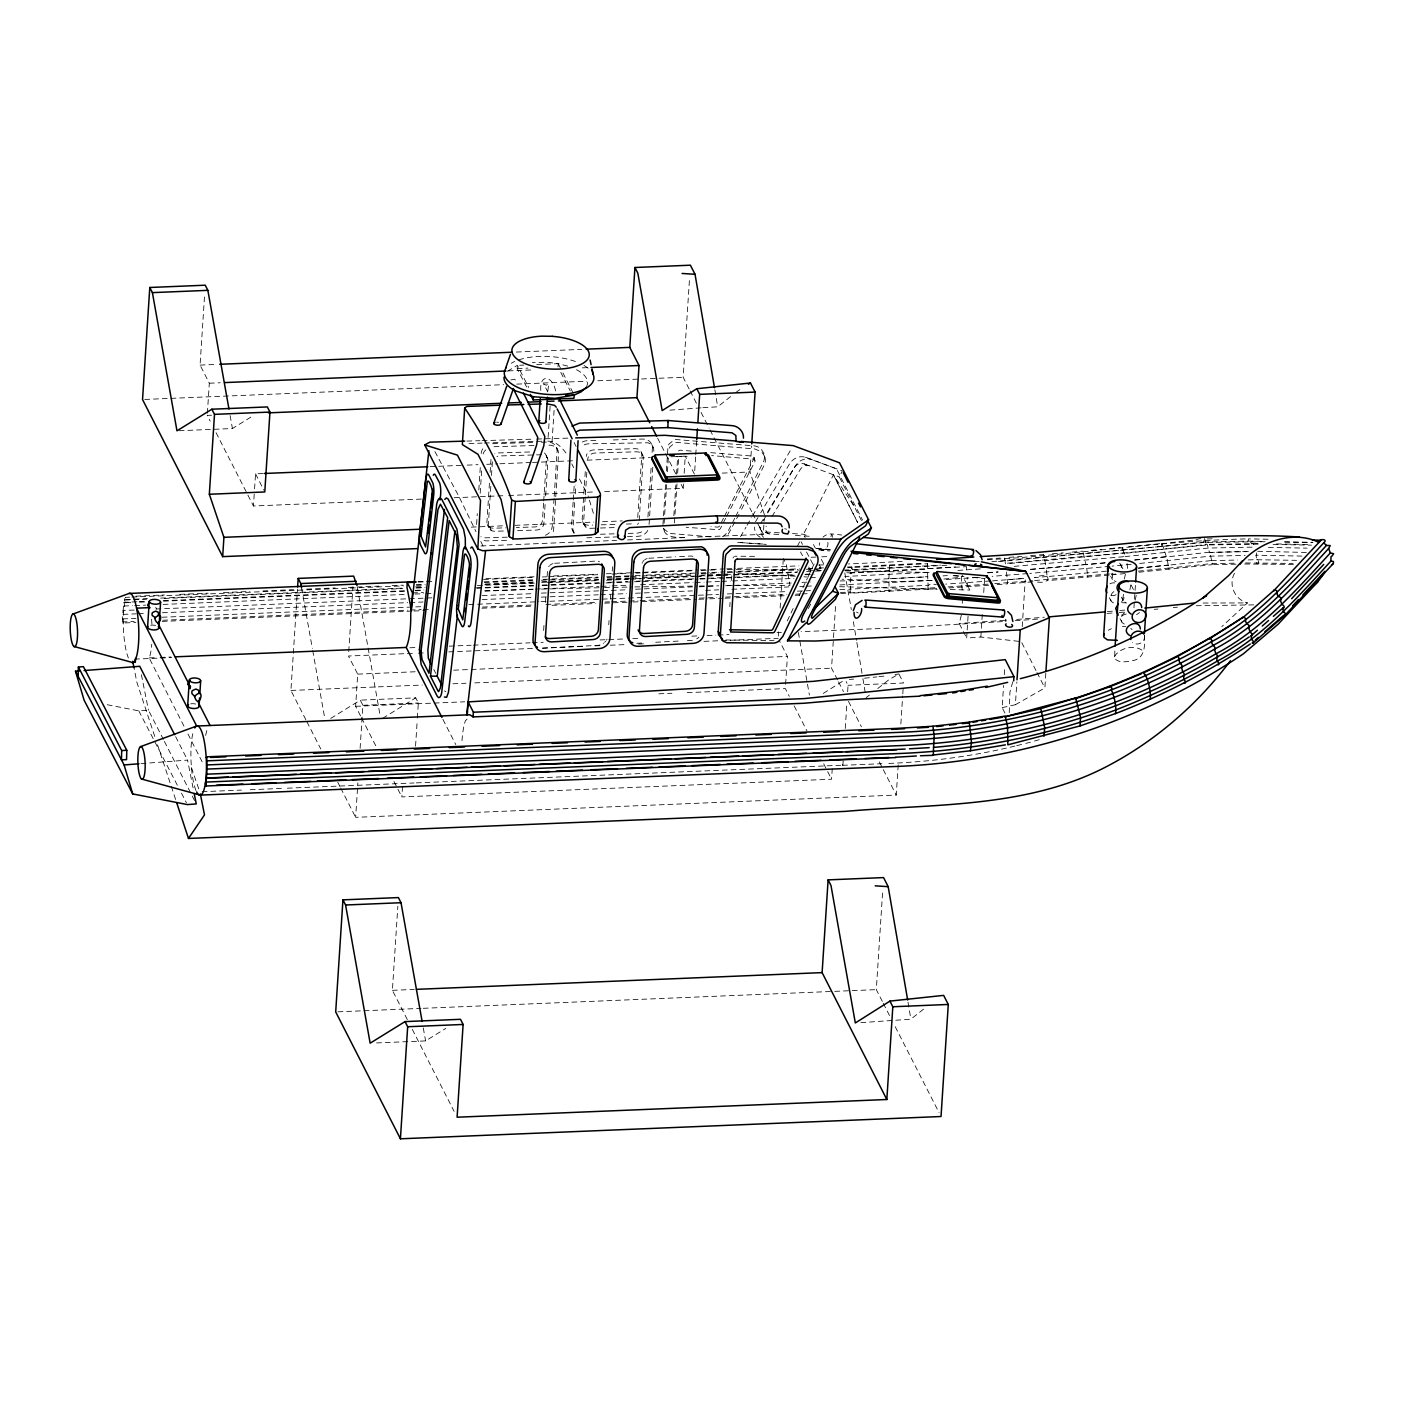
<?xml version="1.0" encoding="UTF-8"?>
<svg xmlns="http://www.w3.org/2000/svg" width="1404" height="1404" viewBox="0 0 1404 1404"><rect width="100%" height="100%" fill="white"/><g stroke="black" fill="none" stroke-linecap="round" stroke-linejoin="round"><path stroke-width="0.75" stroke-dasharray="5 3.75" d="M832.256 537.363C833.695 531.045 825.201 534.766 823.007 537.135M839.873 589.452L850.438 589.171L850.473 580.572L927.763 576.851L927.482 568.673L955.51 566.883M927.412 563.232L927.588 569.182L846.893 573.201M1127.061 563.513L1127.71 569.252M134.205 610.091L123.008 610.354L122.411 621.972L122.727 623.025L135.872 622.481M962.284 603.316L962.424 598.999M934.906 587.749L889.364 590.329L889.136 591.453L888.943 587.346L928.097 585.24L927.711 576.658L888.89 578.799L889.065 587.398L850.35 589.066L850.052 591.102L850.385 593.225L936.591 588.75M928.342 588.171C926.903 586.521 928.132 582.678 936.363 584.608M207.371 413.232L209.319 383.222L200.07 365.093L204.668 293.84M421.411 499.087L253.457 506.002L254.422 490.996M254.563 488.855L255.546 473.85L264.268 473.481M305.861 719.743L290.926 690.452L297.49 589.171M348.736 651.702L352.93 586.925M360.547 715.935L355.633 706.3L357.704 674.131L348.455 656.019L405.177 653.667M898.209 764.899L896.261 795.068L355.651 817.339L357.88 782.853M360.108 748.385L362.899 705.282L360.266 700.14L327.202 720.603M832.256 768.497L831.572 779.22L401.86 796.928L402.544 786.205M407.335 1019.62L392.4 990.329L397.841 906.212M415.549 746.191L417.234 720.27M417.374 718.111L418.339 703L415.724 697.858L360.266 700.14M476.605 524.429L477.29 513.671M478.817 490.014L480.484 464.197M480.186 493.295L481.712 469.445M489.434 483.204L486.925 522.148A6.932 6.125 -24.4 0 0 493.313 528.22L505.896 527.834M490.136 472.393L490.979 459.406M490.803 486.381L488.294 525.201A6.932 6.143 -24.1 0 0 494.699 531.274L505.177 530.958M491.505 475.5L492.348 462.425A6.932 6.143 -24.1 0 1 492.681 460.793M526.623 387.03L517.198 368.55L517.409 365.338L523.85 365.075M540.786 390.4C539.417 373.306 552.965 375.237 555.879 392.137M547.876 390.979L548.701 383.766L546.174 385.275L543.646 383.889L547.736 391.821M543.576 503.158L542.453 520.463A6.932 6.125 -24.4 0 1 535.257 526.939L516.374 527.518M543.717 500.982L546.525 457.722A6.932 6.125 -24.4 0 0 544.173 452.825M550.122 406.195L547.858 441.172C556.089 441.049 562.881 448.262 566.97 454.457M545.103 504.457L543.874 523.569A6.932 6.143 -24.1 0 1 536.661 530.045L515.672 530.659M545.647 495.963L547.911 460.81A6.932 6.143 -24.1 0 0 544.085 455.142M552.07 441.558L554.141 409.564M557.967 366.883L558.178 363.654L547.42 362.25L532.362 362.513M543.629 630.484L544.05 624.06M554.053 498.455L552.246 526.412A10.407 9.196 -24.4 0 1 545.401 535.31M554.194 496.314L557.107 451.14A10.407 9.196 -24.4 0 0 547.525 442.049L541.119 442.242M573.13 502.07L571.603 525.728A10.407 9.196 -24.4 0 0 576.166 533.731M573.271 499.929L574.236 484.871M574.692 502.562L572.99 528.817A10.407 9.196 -24.1 0 0 574.061 533.467M575.254 493.822L575.816 485.082M585.275 471.551L582.186 519.147A6.932 6.125 -24.4 0 0 588.574 525.219L592.786 525.096M585.222 496.946L583.59 522.235A6.932 6.143 -24.1 0 0 589.978 528.308L598.385 528.062M585.363 494.84L586.872 471.656M608.757 624.78L609.038 620.533M610.424 599.245L610.687 594.98M637.732 517.462L641.803 454.738A6.932 6.125 -24.4 0 0 635.415 448.666L593.453 449.929A6.932 6.125 -24.4 0 0 586.258 456.423M639.153 520.603L643.225 457.862A6.932 6.143 -24.1 0 0 636.819 451.79L594.84 453.018A6.932 6.143 -24.1 0 0 587.644 459.494M647.946 516.97L651.14 467.497M652.105 452.457L652.386 448.139A10.407 9.196 -24.4 0 0 642.804 439.048L610.758 440.014M649.087 524.429L649.508 517.971M649.648 515.83L652.842 466.356M662.951 524.605L665.584 483.871M666.409 471.024L667.935 447.437A9.249 8.284 -17.4 0 1 668.813 444.296L673.78 440.014A7.441 6.651 -17.4 0 1 677.026 439.61L753.808 445.84C760.442 446.139 764.496 452.439 765.233 458.494A14.689 13.075 -16.1 0 1 764.724 464.268L739.978 512.372M664.127 523.183L666.619 484.608M667.462 471.744L668.427 456.739M673.85 515.724L675.815 485.117M676.535 474.201L677.658 456.704M689.118 388.978L683.151 377.255L689.557 278.132M674.447 522.955L676.974 483.959M677.658 473.13L678.781 455.809M604.65 491.54L683.169 488.294L683.45 484.011M684.152 473.288L685.257 456.142L670.533 456.844M695.612 456.984L694.506 474.271L685.257 456.142M695.752 454.826L696.735 439.715M729.799 606.686L730.08 602.316M731.502 580.466L731.782 576.096M764.531 515.057L749.947 471.972L751.614 446.068M697.612 537.048L763.267 534.345L764.25 519.34M778.307 636.152L778.588 631.835M780.133 608.072L783.204 560.582M785.608 684.31L787.416 656.423L779.097 640.119M827.869 542.348C829.36 550.614 816.742 554.791 819.796 542.716M837.521 679.887L831.537 668.181L835.713 603.544M843.172 760.863L842.891 765.18L841.049 761.565M845.261 728.483L846.945 702.562M847.647 691.768L848.051 685.292L846.138 681.537M882.291 1001.35L876.307 989.644L882.712 890.522M900.859 723.955L902.667 695.945M902.807 693.787L903.228 687.311M962.179 589.961L961.073 573.007M1036.012 670.568L1021.252 641.628L980.852 637.012L966.672 638.048L967.058 631.993M967.18 629.975L968.093 615.882M980.852 637.012L982.309 614.25M983.713 592.541L984.836 575.166M1004.931 713.092L1002.158 707.634L1003.579 685.45M1004.281 674.692L1004.843 666.075M1002.158 707.634L1015.39 704.72L1016.865 681.958M1022.217 626.728L1025.236 579.94M1015.39 704.72L1044.874 687.942L1045.84 673.042M1144.33 635.38C1145.348 645.752 1144.734 659.248 1131.905 660.74C1126.394 661.863 1118.918 663.302 1114.741 658.494L1114.846 650.368M1133.958 607.774L1134.362 601.333M1134.502 599.175L1135.485 584.134M545.454 602.439L545.875 595.928M547.139 576.43L547.56 569.919M612.249 571.112L612.53 566.742M840.031 580.94L850.648 580.765L850.999 572.551L966.321 566.689M991.786 561.635L1161.722 546.437L1203.702 542.049L1204.369 538.996L1215.039 538.785M136.978 601.772L123.833 602.316L123.131 610.371M1014.109 566.356L1124.99 556.581L1125.025 555.124L1124.358 552.913L1005.422 563.337M830.887 536.626L831.677 533.906L841.733 535.012M1203.702 542.049L1248.103 541.119L1248.454 538.873L1269.778 539.276M130.765 602.544L124.184 602.807L124.552 598.595M961.336 615.268L959.23 623.481L966.672 638.048M997.121 584.626L1007.598 583.853L1006.528 571.99M1122.235 547.542L1122.129 550.403M889.364 590.329L839.908 593.611M1114.425 656.809C1119.128 647.718 1135.011 644.26 1142.891 650.877L1143.207 652.579M183.977 726.166L149.14 657.897L149.912 655.879A34.679 7.652 87.6 0 0 151.79 644.173M1012.775 681.835L1009.915 692.084L1009.125 715.812M1234.537 573.236C1228.044 584.573 1234.871 599.789 1247.454 602.913L1221.831 626.64M1161.792 543.839L1176.85 541.874M1112.775 573.095L1112.372 579.536L1116.11 581.8M1123.569 594.243L1122.621 599.28L1125.306 602.474M1129.887 589.838L1130.817 584.801M1258.159 544.155L1206.65 544.98L1044.681 560.687L1043.593 554.598L1043.576 557.563M122.727 623.025L123.271 621.884L134.222 621.428M787.258 620.937L793.664 607.388M799.139 595.77L807.353 578.36M808.265 576.43L814.653 562.881M797.367 546.332L799.666 541.804M861.424 520.586L839.311 476.939L842.365 470.902L805.422 457.248A18.445 15.479 86.9 0 0 794.717 458.704L793.383 459.599A18.445 15.479 86.9 0 0 788.995 464.759L760.687 512.881M723.481 518.216L719.603 525.816A2.159 1.931 -17.4 0 1 717.374 527.114L710.951 526.553M724.464 516.321L753.93 458.634A2.404 2.141 -17.4 0 0 753.421 456.546A2.071 1.843 -17.4 0 0 752.579 456.107L708.564 452.474M734.731 518.269L727.377 532.502L723.622 536.065A9.372 8.371 -17.4 0 1 721.726 536.907M735.696 516.374L763.776 461.214A14.637 13.092 -17.4 0 0 763.811 453.545M725.605 518.339L720.428 528.431A2.159 1.931 -18.7 0 1 718.199 529.729L686.135 527.255M726.605 516.409L754.878 461.67A2.404 2.141 -16.1 0 0 754.387 459.582A2.071 1.843 -16.1 0 0 753.527 459.143L711.652 455.58M738.978 514.303L726.903 536.732M808.318 608.546L811.354 602.86M755.51 521.814L759.599 514.741M1047.208 576.5L1034.537 577.623C1051.578 570.41 1053.176 585.538 1035.011 581.642M740.505 536.679L745.998 527.184M747.086 525.289L751.473 517.707M752.579 515.812L790.978 449.42M763.302 520.498L794.892 466.812A18.445 15.479 86.9 0 1 799.28 461.653L800.631 460.74A18.445 15.479 86.9 0 1 811.249 459.319M1124.358 579.01L1125.429 574.218M1135.152 600.157L1136.222 595.366M760.757 523.341L762.969 519.638M767.426 512.249L794.102 467.883A10.53 8.863 86.9 0 1 804.264 463.934L810.161 465.988L807.318 465.391A10.548 8.863 86.9 0 0 799.999 469.936L771.094 517.988M1104.983 562.969L1085.976 564.759L1082.87 551.14L1082.747 554.124M1139.1 572.2L1212.178 564.671L1212.635 562.477L1211.582 560.547L1168.233 565.198L1166.706 556.704L1134.607 560.126M1113.863 591.611C1109.616 594.173 1108.686 602.474 1114.723 603.229M1139.574 612.565L1136.538 614.689M1122.621 547.595L1124.042 553.439L1207.247 544.401L1209.458 552.421L1246.787 551.421M1121.691 601.614L1123.832 598.964L1124.042 595.647M507.406 371.253L517.409 365.338L528.711 387.504M1124.639 612.758C1120.392 615.321 1119.479 623.604 1125.499 624.376M1126.236 613.987L1122.603 615.338L1119.093 614.426M1138.346 571.13L1168.146 568.146L1169.023 569.199L1169.269 567.567L1168.374 565.075L1138.381 568.181M702.913 407.704L717.69 406.809L730.993 396.297M735.801 392.506L742.576 387.627M866.092 697.718L869.409 695.103M877.728 688.539L888.644 679.922L898.876 673.92L903.509 683.011L848.051 685.292M860.845 1022.656L910.863 1019.181L925.815 1007.37M823.306 693.4L843.348 680.782M179.115 430.73L232.432 428.536L252.632 416.023M382.66 718.322L415.724 697.858M376.535 1042.926L425.587 1040.908L445.788 1028.395M1162.038 543.436L1166.426 556.932L1209.879 552.176L1211.582 560.547M510.828 379.975L514.355 379.203L517.637 381.66M1108.335 630.221L1111.406 628.694M122.622 618.901L135.995 618.409M445.875 691.54L445.384 691.61A8.81 2.159 -89.2 0 1 444.664 690.803M1034.45 741.049L1042.365 738.785M1025.762 743.418L1030.501 742.189M1016.724 745.647L1022.147 744.313M1014.916 746.086C972.761 756.317 929.553 761.986 886.205 763.513M819.269 549.21L826.342 549.947M894.997 674.534L898.876 673.92M864.443 678.237L876.886 676.886M878.957 676.658L887.258 675.763M1178.974 541.663L1193.786 540.101M1195.91 539.891C1208.546 534.994 1202.93 541.189 1207.247 544.401L1259.072 543.594M987.363 559.74C1074.604 555.194 1161.126 540.487 1248.454 538.873M943.857 579.062L960.792 577.29M1168.146 568.146L1211.055 563.653L1234.73 563.162M1173.235 607.599L1177.465 607.16M1121.568 602.667L1126.885 602.948M1128.623 546.788L1159.95 543.646M1124.99 556.581L1207.984 548.069L1253.281 547.121A2.124 1.106 89.9 0 0 1253.333 544.138A2.124 1.106 89.9 0 0 1251.754 544.032L1250.104 541.453A2.036 1.071 89.9 0 0 1250.174 538.925M1134.853 559.898L1166.706 556.704M1131.168 564.303L1112.091 566.128M1139.679 563.443L1210.459 556.159L1245.12 555.44M1138.504 568.076L1168.374 565.075M1091.171 550.35L1101.578 549.368M1109.88 548.578L1120.287 547.613M1105.194 562.741L1027.307 569.585M1109.967 566.338L1029.816 573.411M1106.563 571.147L1047.156 576.605L1046.156 568.058L1027.219 569.796M1034.643 580.554L1112.828 573.604M1109.248 575.078L1047.665 580.624L1047.244 579.536M1111.371 574.868L1126.289 573.464M1107.37 611.67L1113.583 611.073M1052.316 553.825L1063.232 552.86M1071.954 552.105L1082.87 551.14M1119.795 610.494L1125.166 610.056M1008.914 557.388L1021.919 556.335M1030.589 555.633L1043.593 554.598M1009.739 563.495L1044.839 560.161L1046.033 568.269L1086.152 564.548L1087.942 577.079L1087.38 576.009M1027.71 573.569L992.154 576.324M992.558 580.887L1024.06 578.36M1007.265 579.764L1024.025 578.466M994.804 583.66L1032.537 580.729M1032.905 581.818L1007.598 583.853L1007.335 582.765M1016.654 619.445L1044.278 617.216M1015.18 620.726L1041.312 618.831M1154.158 609.336L1158.054 609.038M1119.164 612.513L1125.745 612.021M107.248 704.72L138.785 710.863L148.438 710.143L163.373 739.434M141.032 763.636L187.574 760.091L193.366 789.346M701.07 407.844L669.532 410.161M1107.089 613.408L1113.126 612.969M987.363 558.985L1000.28 558.055M998.472 561.635L1205.246 542.383L1265.25 541.733M957.914 570.445L981.817 568.778M987.679 572.621L998.068 571.867M987.644 572.832L998.033 572.077M977.588 577.395L943.172 579.694M990.487 580.94L945.612 584.117M948.016 586.907L992.716 583.818M988.732 585.222L949.069 587.96M1004.755 620.322L959.23 623.481M843.593 570.112L940.504 565.145M946.84 565.233L845.12 570.551M942.979 575.886L947.331 575.605M932.274 580.378L837.977 585.029M849.402 679.396L853.632 679.115M1002.438 621.603L893.383 628.027L801.105 631.66M902.193 561.46L848.455 563.969M921.112 563.373L847.437 567.005M927.746 565.97L927.57 563.759L847.718 567.742M927.658 572.376L844.734 576.482M554.685 563.285L596.173 561.073A6.932 6.055 -29.8 0 1 599.473 561.74M648.876 558.248L675.482 556.826M679.589 556.616L690.364 556.037A6.932 6.055 -29.8 0 1 692.892 556.388M542.471 648.297L597.384 645.384A10.407 9.073 -29.8 0 0 603.65 643.102M636.679 643.295L645.138 642.839M655.686 642.277L678.922 641.049M687.381 640.593L691.593 640.382A10.407 9.073 -29.8 0 0 695.506 639.452M467.005 719.129L465.338 720.919A34.749 8.196 -89.7 0 0 461.846 743.295M200.07 365.093L217.515 364.373M516.356 352.053L581.8 349.368M536.732 364.549L558.178 363.654L568.093 366.198M517.198 368.55L527.939 368.111M209.319 383.222L220.217 382.765M508.143 370.902L534.327 369.831M582.309 367.848L588.855 367.567M144.735 399.438L503.667 384.661M516.812 384.117L586.837 381.221M597.788 380.782L639.382 379.062M641.558 378.975L656.879 378.343M659.073 378.255L683.151 377.255M211.6 415.198L207.23 415.373L210.179 421.165M430.045 466.654L436.591 466.391M438.768 466.286L464.935 465.215M467.128 465.128L478.027 464.671M486.749 464.32L497.665 463.864M499.842 463.776L530.379 462.513M532.555 462.425L539.101 462.162M541.295 462.074L574.008 460.723M587.1 460.179L650.35 457.581M676.324 456.739L687.223 456.282M722.218 473.113L749.947 471.972M454.141 497.736L495.577 496.033M497.771 495.945L506.493 495.577M508.669 495.489L595.928 491.891M471.235 527.132L504.071 525.78M515.005 525.342L593.804 522.095M602.562 521.726L622.253 520.919M480.94 545.981L616.637 540.4M627.57 539.943L684.485 537.592M811.056 557.265L819.585 556.914M821.726 556.826L828.132 556.563M418.006 581.554L428.957 581.098M485.872 578.764L534.029 576.763M553.738 575.956L597.507 574.148M606.265 573.797L615.022 573.429M617.216 573.341L632.537 572.709M634.731 572.621L698.209 570.006M700.403 569.919L709.16 569.55M711.354 569.462L724.482 568.918M726.675 568.831L735.433 568.48M737.609 568.374L798.911 565.865M418.146 582.116L424.675 581.835M426.851 581.747L433.38 581.484M483.485 579.413L533.573 577.36M542.277 576.991L546.63 576.816M548.824 576.728L598.911 574.657M611.968 574.131L627.219 573.499M635.942 573.13L640.294 572.955M642.47 572.867L692.558 570.796M701.263 570.445L718.69 569.726M727.412 569.375L799.455 570.042M135.907 596.156L164.373 594.98M179.712 594.348L208.178 593.172M223.499 592.541L249.772 591.47M262.917 590.926L293.576 589.662M306.721 589.118L335.187 587.943M348.315 587.398L378.975 586.135M392.12 585.591L403.071 585.152M416.198 584.608L424.956 584.239M484.082 581.818L534.45 579.729M543.208 579.378L549.789 579.097M551.983 579.01L597.964 577.114M606.721 576.763L632.993 575.675M635.187 575.587L643.945 575.219M646.138 575.131L698.701 572.972M700.877 572.885L709.634 572.516M711.828 572.428L724.973 571.884M727.167 571.797L735.924 571.428M738.118 571.34L799.42 568.813M808.177 568.462L812.565 568.269M129.677 597.156L125.307 597.349L125.553 599.543A34.679 7.652 87.6 0 0 128.378 657.949M131.871 597.069L403.404 585.889M416.532 585.345L425.307 584.977M484.415 582.537L532.59 580.554M541.365 580.203L598.297 577.851M607.054 577.483L628.939 576.588M631.133 576.5L639.891 576.131M642.084 576.044L692.453 573.973M701.21 573.604L718.725 572.885M727.483 572.534L797.56 569.638M806.317 569.287L812.881 569.006M415.654 586.872L424.377 586.521M485.345 583.994L533.274 582.028M541.979 581.66L598.613 579.343M607.318 578.974L629.097 578.079M631.273 577.992L639.978 577.623M642.172 577.535L692.26 575.482M700.965 575.113L705.317 574.938M707.511 574.85L720.568 574.306M722.744 574.218L731.466 573.867M125.553 599.543L147.455 598.648M160.6 598.104L403.65 588.083M416.795 587.539L425.552 587.188M484.678 584.748L532.853 582.765M541.611 582.397L598.543 580.063M607.3 579.694L633.573 578.623M635.766 578.518L644.524 578.167M646.717 578.079L697.068 575.991M699.262 575.903L723.358 574.92M725.535 574.833L797.805 571.849M806.563 571.481L810.933 571.305M124.745 600.07L131.309 599.806M133.503 599.719L146.648 599.175M164.163 598.455L402.86 588.609M416.005 588.065L424.763 587.714M477.307 585.556L534.257 583.204M547.384 582.66L597.753 580.589M606.51 580.221L628.413 579.326M630.607 579.238L694.102 576.623M696.296 576.517L705.054 576.166M707.247 576.079L720.392 575.535M722.586 575.447L731.344 575.078M733.52 574.991L797.033 572.376M139.154 601.684L145.735 601.421M163.25 600.701L406.335 590.68M415.11 590.312L423.868 589.961M476.43 587.785L482.994 587.521M485.187 587.434L533.362 585.45M542.119 585.082L599.069 582.73M607.827 582.379L614.39 582.098M616.584 582.011L627.535 581.554M636.293 581.203L697.612 578.676M699.806 578.588L723.902 577.588M726.079 577.5L793.98 574.71M804.931 574.254L809.301 574.078M139.522 602.176L146.086 601.912M163.601 601.175L404.51 591.259M415.461 590.803L422.025 590.54M476.781 588.276L533.713 585.942M542.471 585.573L603.79 583.046M605.984 582.958L614.741 582.59M616.935 582.502L632.256 581.87M634.45 581.782L697.963 579.168M700.157 579.08L708.915 578.711M711.108 578.623L724.236 578.079M726.43 577.992L735.187 577.641M737.381 577.535L794.313 575.201M805.264 574.745L814.022 574.376M123.71 606.037L132.467 605.686M134.661 605.58L145.612 605.142M163.127 604.422L406.23 594.401M414.987 594.032L423.745 593.681M425.938 593.594L432.502 593.313M485.064 591.154L533.257 589.171M535.451 589.066L598.946 586.451M601.14 586.363L609.898 586.012M612.091 585.924L627.43 585.293M640.557 584.748L693.12 582.572M695.313 582.484L704.071 582.133M706.265 582.028L719.41 581.502M721.603 581.396L730.361 581.045M732.555 580.958L793.874 578.43M155.862 609.003L432.063 597.823M482.186 595.542L532.8 593.664M541.33 593.12L626.974 589.785M635.503 589.224L692.453 586.89M699.262 586.802L718.725 585.801M725.535 585.731L791.242 583.011M801.965 582.379L810.722 582.011M123.008 614.373L136.153 613.829M138.329 613.741L144.91 613.46M162.425 612.741L407.722 602.632M409.915 602.544L423.06 602M482.186 599.561L532.572 597.49M541.33 597.139L598.279 594.787M600.456 594.699L626.746 593.611M635.503 593.243L692.453 590.908M705.598 590.364L718.725 589.82M731.87 589.276L788.82 586.925M799.771 586.486L804.141 586.31M806.335 586.205L812.916 585.942M162.162 617.233L420.726 606.686M468.796 604.597L538.873 601.719M541.067 601.614L718.602 594.418M727.237 593.945L786.486 591.611M797.437 591.154L810.582 590.628M162.689 620.252L407.985 610.143M410.179 610.056L421.13 609.599M423.324 609.511L429.887 609.248M482.449 607.072L532.818 605.001M545.963 604.457L596.331 602.386M605.089 602.018L609.476 601.842M611.67 601.754L626.991 601.123M629.185 601.035L637.942 600.666M640.136 600.579L690.505 598.508M699.28 598.139L716.795 597.42M725.552 597.069L786.872 594.541M795.629 594.173L800.017 593.997M802.211 593.91L808.774 593.629M162.162 621.393L411.846 611.109M414.04 611.021L424.991 610.564M481.923 608.213L532.309 606.142M552.018 605.335L595.822 603.527M604.58 603.158L630.87 602.088M633.064 602L696.577 599.368M698.771 599.28L707.528 598.929M709.722 598.841L722.849 598.297M725.043 598.209L733.801 597.841M735.994 597.753L784.187 595.77M795.138 595.314L799.508 595.138M134.486 659.125L158.529 658.143M160.705 658.055L171.639 657.598M409.863 647.788L418.603 647.419M449.21 646.156L471.06 645.261M473.253 645.173L530.08 642.821M532.256 642.734L543.19 642.295M600.017 639.943L606.581 639.68M608.757 639.592L624.06 638.96M632.8 638.592L639.364 638.329M691.821 636.17L698.367 635.889M707.107 635.538L715.864 635.17M718.041 635.082L728.974 634.626M777.061 632.66L781.431 632.467M407.353 653.58L416.075 653.229M418.269 653.141L424.798 652.86M448.806 651.877L533.871 648.367M542.593 648.016L584.046 646.296M594.945 645.858L601.491 645.594M610.213 645.226L627.658 644.506M638.574 644.05L645.12 643.787M704.001 641.365L719.287 640.733M721.463 640.645L778.167 638.311M357.704 674.131L416.602 671.709M453.685 670.182L787.416 656.423M290.926 690.452L422.253 685.047M452.895 683.783L466.023 683.239M474.78 682.888L831.537 668.181M362.899 705.282L418.339 703M355.633 706.3L431.976 703.158M434.152 703.071L464.689 701.807M658.827 693.804L671.919 693.26M687.188 692.646L785.345 688.592L789.276 696.314M202.106 791.698L241.453 790.083M250.193 789.732L285.152 788.276M287.346 788.188L328.869 786.486M331.063 786.398L414.11 782.976M416.304 782.888L840.715 765.268M842.488 765.32L881.835 763.706M392.4 990.329L414.215 989.434M337.89 1011.828L421.06 1008.388M423.253 1008.3L832.537 991.435M834.731 991.347L850.052 990.715M852.228 990.627L876.307 989.644M931.133 580.396L895.998 581.8L842.084 579.203M149.14 657.897L157.862 657.546M160.038 657.441L170.937 657.002M468.954 443.576L482.098 443.102M484.292 443.032L534.538 441.453M818.62 565.04L825.008 564.812M819.111 568.023L823.464 567.865M815.075 568.918L821.603 568.69M815.32 571.13L821.849 570.884M846.858 572.692L851.28 573.043L851.807 566.847L852.281 569.796M840.329 592.47L850.771 592.084M1196.226 605.738L1253.772 604.878M536.732 441.382L543.278 441.189M595.805 440.47L587.258 440.733A10.407 9.196 -24.4 0 0 580.94 442.874M532.572 442.488L491.979 443.734A10.407 9.196 -24.4 0 0 489.329 444.138M529.641 451.983L498.174 452.93A6.932 6.125 -24.4 0 0 494.717 453.878M601.175 524.833L617.953 524.324M626.342 524.061L630.536 523.938A6.932 6.125 -24.4 0 0 633.994 522.99M600.473 528.009L615.163 527.571M600.403 534.24L615.356 533.801M628.185 533.397L636.732 533.151A10.407 9.196 -24.4 0 0 644.103 530.168M507.265 537.17L485.907 537.82A10.407 9.196 -24.4 0 1 480.888 536.714M586.854 537.802L616.777 536.907M627.465 536.591L638.153 536.293A10.407 9.196 -24.1 0 0 647.946 530.203M506.528 540.312L487.293 540.873A10.407 9.196 -24.1 0 1 481.203 539.118M412.513 592.874L423.446 592.558M484.696 590.751L532.818 589.347M466.883 441.084L479.94 440.698M482.116 440.645L534.362 439.119M536.539 439.048L569.182 438.101M533.959 445.559L493.348 446.735A10.407 9.214 -24.1 0 0 490.698 447.139M541.523 454.738L499.543 455.949A6.932 6.143 -24.1 0 0 496.911 456.511M541.54 589.101L602.281 587.679M604.457 587.627L632.66 586.977M634.836 586.925L697.244 586.03M727.342 585.591L733.818 585.433M735.977 585.38L789.978 585.398L786.222 564.057L783.344 558.406M1209.458 552.421L1248.419 551.614M1211.371 560.67L1237.626 560.02M1248.191 559.915L1257.142 559.599M1245.488 562.951L1293.119 563.408M1235.994 564.18L1212.178 564.671L1211.055 563.653M1244.664 564.004L1294.207 564.408M1203.123 603.036L1247.454 602.913M699.385 586.012L716.549 585.837M754.597 556.335L735.292 556.212A2.281 1.966 -36.8 0 0 734.432 556.37M725.78 639.961L771.147 640.575A9.372 8.055 -34.4 0 0 774.078 640.154M1248.103 541.119L1265.285 541.435M1284.625 541.804L1312.547 542.313M1284.748 542.102L1312.898 542.628M1276.482 543.91L1311.283 544.559M1273.095 544.436L1311.511 545.156M1268.339 547.402L1307.071 548.139M1257.651 551.281L1306.65 552.456M1256.247 562.723L1257.651 563.724A2.141 1.123 89.9 0 0 1258.3 560.986A2.141 1.123 89.9 0 0 1256.861 559.74L1255.966 555.212L1303.14 556.107M1256.861 559.74L1296.594 560.336M808.195 570.199L821.287 570.445M845.313 570.884L930.501 572.446M839.662 586.697L937.17 589.224M950.21 589.557L969.778 590.066L962.038 574.903M737.995 573.587L795.419 576.202M1122.393 626.412L1125.797 626.57M779.378 532.836L763.267 531.818A5.212 4.37 86.9 0 1 759.739 526.939M792.488 533.59L803.474 534.24L809.371 536.293L791.821 535.257M778.711 534.503L769.164 533.871L763.267 531.818M763.004 544.068L737.223 542.365L766.303 544.401M803.966 576.798L808.248 577.097M810.389 577.237L816.795 577.693M684.415 537.416C677.061 537.504 664.373 538.101 663.355 527.886A10.67 9.547 -17.4 0 0 663.776 528.904L669.638 533.432L713.425 537.065M691.259 451.07L680.431 450.193A2.281 2.036 -17.4 0 0 678.536 450.965M816.268 548.438L831.466 549.684M974.832 561.267L979.167 561.618M953.93 575.552L962.46 576.272M975.254 577.36L983.783 578.097M953.176 575.71L963.986 576.658M972.639 577.413L985.081 578.553M818.637 549.859L829.536 550.982M816.952 548.49L832.186 550.157M784.713 528.711L786.538 529.22M815.496 568.989L821.393 571.042L819.374 567.251M856.493 612.109L858.248 612.951M805.422 457.248L836.468 468.848L862.565 520.129M804.264 463.934L839.311 476.939M888.89 578.799L889.434 565.128L889.803 568.076M1130.834 628.308L1132.098 629.729M155.704 607.388L156.195 608.143A3.563 2.948 49.4 0 1 156.458 609.003M853.457 505.317L833.414 474.885L803.474 534.24L805.124 537.539M800.473 551.965L802.544 555.721M808.739 567.005L810.81 570.761M434.907 451.544L459.02 496.63L476.044 531.712M813.478 544.541L815.443 548.262M821.34 559.371L824.271 564.934M806.493 551.965L813.495 565.198M857.528 522.358L833.414 474.885L857.651 522.411M138.785 710.863L177.466 785.468M181.449 793.12L186.399 802.684M191.453 767.602L199.192 790.171M1120.603 564.39L1123.112 569.304M1131.168 585.117L1133.8 590.277M1110.687 576.254L1112.372 579.536M1121.392 597.226L1123.147 600.684M1109.3 597.665L1110.985 600.947M1120.006 618.637L1121.761 622.095M1036.994 672.498L1044.874 687.942M690.119 390.926L697.086 404.58M701.07 412.39L709.038 428.009M710.038 429.957L751.719 511.688M752.684 513.583L756.528 521.13M757.493 523.025L763.267 534.345M838.504 681.853L843.488 691.61M848.472 701.368L861.407 726.745M879.325 761.881L896.261 795.068M657.598 438.171L676.289 474.798M681.203 484.45L683.169 488.294M794.19 705.949L806.984 731.01M823.692 763.794L831.572 779.22M558.178 363.654L561.951 371.042M562.899 372.902L573.253 393.208M883.274 1003.298L890.241 1016.97M895.226 1026.728L939.03 1112.617M560.793 372.411L570.217 390.891M574.131 442.611L576.096 446.472M571.779 463.899L573.709 467.672M579.483 479.01L587.188 494.12M433.801 669.48L435.714 673.253M442.927 719.392L455.773 744.576M255.546 473.85L263.864 490.154M216.076 432.73L253.457 506.002M361.53 717.865L376.272 746.788M393.98 781.501L401.86 796.928M306.862 721.691L320.796 749.016M337.732 782.203L339.715 786.1M340.716 788.065L355.651 817.339M412.302 1029.378L454.124 1111.354M187.943 733.959L203.826 765.11M175.623 736.644L187.574 760.091M164.373 741.4L191.277 794.137M192.278 796.103L195.261 801.965M801.105 541.663L802.474 544.419M819.287 564.706L821.077 568.339M480.782 541.47L483.608 547.314M651.842 444.577L653.281 447.718M641.435 452.351L642.856 455.493M556.563 447.56L557.967 450.666M584.538 524.043L585.924 527.132M582.555 521.533L583.959 524.622M546.156 455.335L547.56 458.424M572.148 529.308L573.534 532.379M489.961 527.483L491.347 530.536M487.276 524.534L488.662 527.588M764.794 456.651L761.723 451.93L754.773 448.947L677.939 442.506A7.441 6.616 -16.1 0 0 674.692 442.892L669.708 447.156A9.249 8.266 -18.7 0 0 668.848 450.315M154.756 736.433L136.872 682.291L133.959 667.62M157.511 744.769L170.604 784.327M171.288 786.398L176.097 800.982M753.93 457.335L754.896 460.389M593.401 513.337L588.153 495.998M141.4 674.657L148.438 710.143M844.804 572.902L851.333 609.511M357.406 587.749L380.045 715.127M423.288 1027.956L425.587 1040.908M301.579 587.872L312.32 648.332M312.706 650.491L324.605 717.426M230.116 415.566L232.432 428.536M798.349 632.502L809.406 695.05M853.369 621.656L856.493 640.364M856.861 642.488L862.53 676.482M862.898 678.606L865.373 693.471M908.019 1002.175L910.863 1019.181M714.864 389.803L717.69 406.809M1005.369 563.846L1004.72 558.23M967.689 585.643L967.777 586.749L967.128 577.43M966.356 566.9L966.566 569.884M1004.667 560.705L1004.544 558.108M1161.705 544.208L1161.722 546.437M1119.585 563.109A7.108 6.248 -27 0 1 1120.971 569.252M1115.776 573.99A7.108 6.248 -27 0 1 1110.564 573.569M1116.11 594.699A7.108 6.248 -27 0 1 1109.178 594.998M1109.897 583.853A7.108 6.248 -27 0 1 1115.197 582.993M150.632 625.254A5.686 2.404 3.7 0 1 156.318 625.657M195.998 790.54A34.679 7.652 87.6 0 1 191.927 772.323L191.155 763.495A34.679 7.652 87.6 0 1 193.19 732.133M151.544 619.146A34.679 7.652 87.6 0 1 151.948 624.517M769.164 533.871A5.212 4.37 86.9 0 1 766.18 526.184M760.196 537.293A11.092 9.319 86.9 0 1 754.457 527.097M205.686 735.45A34.679 7.652 87.6 0 1 208.178 727.412M763.478 537.346A11.092 9.319 86.9 0 1 760.442 527.325M1144.471 635.679A7.108 6.248 -27 0 1 1132.466 642.365M190.733 703.843A5.686 2.404 3.7 0 1 196.402 704.246M653.825 451.298A10.407 9.196 -24.1 0 0 648.086 442.786L588.662 443.804A10.407 9.214 -24.1 0 0 581.274 446.77M638.487 523.025A6.932 6.143 -24.1 0 1 637.504 524.464M548.929 445.121A10.407 9.214 -24.1 0 1 558.511 454.247L553.65 529.536A10.407 9.196 -24.1 0 1 552.649 533.169M642.084 563.25A6.932 6.055 -29.8 0 1 642.418 562.46M642.856 561.705A6.932 6.055 -29.8 0 1 644.015 560.354M644.717 559.775A6.932 6.055 -29.8 0 1 647.139 558.564M698.894 637.24A10.407 9.073 -29.8 0 1 696.717 638.838M607.072 639.083A10.407 9.073 -29.8 0 1 606.423 640.206M605.615 641.277A10.407 9.073 -29.8 0 1 604.685 642.242M733.046 557.967A2.281 1.966 -36.8 0 1 733.678 556.914M548.666 566.742A6.932 6.055 -29.8 0 1 549.21 566.023M549.824 565.373A6.932 6.055 -29.8 0 1 552.948 563.601M664.267 530.747A10.741 9.6 -18.7 0 1 663.846 528.588M1256.527 552.878A2.124 1.106 89.9 0 1 1255.966 555.229M481.186 453.457A10.407 9.196 -24.4 0 1 483.66 447.665M483.046 454.001A10.407 9.214 -24.1 0 1 485.959 449.701M496.612 422.183A3.791 1.597 3.7 0 1 498.508 422.323M576.482 369.691A43.384 18.34 3.7 0 1 585.731 387.802M511.267 363.285A44.91 18.972 3.7 0 1 514.741 361.46M518.796 359.88A44.91 18.972 3.7 0 1 539.364 356.423L551.017 356.616A44.91 18.972 3.7 0 1 578.764 362.829M584.011 365.444A44.91 18.972 3.7 0 1 588.838 368.813"/><path stroke-width="1.5" d="M499.789 405.229L466.883 406.423L464.706 408.02L462.337 444.577L477.957 454.282L501.07 499.596L509.319 536.661L512.934 538.873L517.567 538.925L591.084 534.906L595.314 534.204L598.051 531.712L598.069 528.553M1005.773 621.077L1005.65 619.761M1012.863 621.481L1011.442 615.321L1007.774 611.547M78.15 676.307L78.378 667.023L83.398 666.637L126.799 750.315L126.553 759.617L121.464 759.827L121.692 750.543L78.378 667.023M228.378 777.114L206.476 778.009L206.055 782.063L895.98 753.632C970.796 751.052 1045.173 736.521 1115.267 710.126C1150.473 696.524 1184.537 680.133 1217.18 661.179C1262.635 637.328 1296.752 598.42 1330.887 561.109L1331.027 556.616M206.476 778.009L206.879 769.094L896.752 740.663C970.726 738.118 1044.26 723.762 1113.547 697.665C1148.402 684.187 1182.115 667.971 1214.425 649.21C1260.108 625.254 1294.225 585.959 1328.588 548.543L1330.255 545.577L1326.447 545.436C1292.312 582.625 1258.37 621.639 1212.986 645.471C1180.817 664.145 1147.244 680.291 1112.547 693.699C1043.558 719.69 970.357 733.976 896.717 736.503L206.879 764.934L206.774 756.896L206.195 757.633M523.481 393.12L544.805 436.363L543.769 445.998L531.01 482.678M741.014 441.435L793.172 445.612L839.522 462.793L868.602 519.813L840.873 539.118L717.742 538.803L482.643 550.719L477.816 548.999L480.537 500.438L457.423 455.124L424.728 444.91L429.87 442.155L464.706 441.137M465.391 548.911L465.286 538.013L463.548 529.168L448.087 498.964L446.367 497.946L444.752 499.403M228.975 409.09L207.862 290.347L205.23 285.205L149.789 287.487L142.541 399.543L222.674 556.633L417.462 548.595M147.595 627.132L149.245 601.403M158.933 627.939L160.6 602.211A5.686 2.404 3.7 0 0 152.299 599.526A5.686 2.404 3.7 0 0 151.878 603.667A5.686 2.404 3.7 0 0 160.6 602.211M187.68 705.721L189.347 679.992M222.674 556.633L223.92 537.328L209.336 494.261L214.496 414.355L211.881 409.213L176.974 430.817L152.404 292.629L149.789 287.487M199.035 706.528L199.579 697.946M199.859 693.664L200.684 680.8A5.686 2.404 3.7 0 0 192.383 678.114A5.686 2.404 3.7 0 0 191.962 682.274A5.686 2.404 3.7 0 0 200.684 680.8M211.881 409.213L267.322 406.932L269.954 412.074L264.777 491.962L209.336 494.261M297.613 587.03L298.174 578.413L353.632 576.114L357.02 585.591M422.13 1021.48L401.017 902.719L398.403 897.577L342.945 899.859L335.696 1011.915L400.421 1138.802L941.031 1116.513L948.279 1004.457L943.646 995.383L889.943 1001.105L855.317 1022.972L830.992 885.52L828.114 879.869L883.555 877.588L888.188 886.661L907.668 1000.052M407.248 582.555L406.949 587.241L411.407 610.108L412.513 592.874L407.248 582.555L415.97 582.204M400.421 1138.802L407.669 1026.745L405.036 1021.603L370.147 1043.19L345.577 905.001L342.945 899.859M467.286 714.829L468.129 701.895L813.337 681.344L1005.246 659.634L1013.951 676.675L1013.67 680.94M919.778 696.173L842.049 699.947L804.123 703.246L473.078 716.9L473.394 712.214L468.129 701.895M405.036 1021.603L460.494 1019.304L463.109 1024.464L457.107 1117.215L886.837 1099.507L892.821 1006.756L889.943 1001.105M509.319 536.661L511.688 500.105C500.351 467.637 483.941 436.504 464.706 408.02M512.934 538.873L515.356 501.456L511.688 500.105M585.731 387.802L581.168 391.821L574.201 395.05L573.99 398.28L533.222 399.947L533.432 396.735L515.128 390.716A43.384 18.34 3.7 0 1 504.036 377.132M538.767 421.604L540.242 398.718M545.858 422.113L547.472 397.209M568.725 480.326L570.919 440.172M575.816 480.835L578.079 440.698M595.314 534.204L597.718 497.034L600.403 495.472L600.333 493.524L578.079 450.351M598.051 531.712L600.403 495.472M617.778 536.854C616.584 529.501 620.954 520.796 629.08 520.515L716.549 515.847L777.834 516.005C784.134 515.812 789.785 521.498 789.206 527.851M649.736 422.744L636.942 397.665L639.031 365.514L629.782 347.385L634.941 267.497L690.399 265.198L695.033 274.289L714.496 387.679M624.85 537.363L625.587 530.203L629.641 527.606L716.724 522.955L777.623 523.113L780.87 524.148L782.098 526.728M705.949 455.616L706.072 452.983L717.146 474.692L716.865 477.43L666.11 479.361L654.738 457.809L655.335 454.896L706.054 452.966M665.531 478.975L665.707 476.395L654.913 455.247M667.181 479.484L667.356 476.921L717.075 474.833M696.735 439.715L697.437 428.922M697.858 422.446L699.666 394.366L696.788 388.732L662.161 410.582L637.82 273.131L634.941 267.497M716.654 477.448L716.812 474.868M722.691 639.294L718.655 634.783A10.741 9.249 -34.4 0 1 718.269 631.537L723.253 554.369A9.249 7.968 -34.4 0 1 724.113 551.175L728.887 546.542A7.441 6.388 -36.8 0 1 732.01 545.893L807.651 546.525L812.477 548.806L815.864 555.142M720.41 634.468L725.394 557.3A9.249 7.915 -36.1 0 1 726.237 554.106L731.028 549.473A7.441 6.353 -36.1 0 1 734.152 548.824L807.897 549.227L814.548 551.667L817.497 556.142A14.637 12.513 -36.1 0 1 817.426 563.759L782.783 636.521L778.676 641.277A9.372 8.003 -36.1 0 1 772.955 643.085L726.816 642.751L723.06 641.119L720.796 637.697A10.741 9.179 -36.1 0 1 720.41 634.468L718.269 631.537M738.802 441.558L743.19 442.137L736.1 441.505L735.854 435.451L732.063 432.818L667.865 427.606L579.799 430.168L576.395 431.73M734.994 561.407L730.589 631.993L772.691 632.818A2.159 1.843 -36.1 0 0 774.797 631.396L807.984 561.933A2.404 2.053 -36.1 0 0 807.511 559.898A2.071 1.773 -36.1 0 0 806.686 559.529L737.398 559.09M751.754 443.91L755.106 392.085L750.473 383.011L696.788 388.732M886.837 1099.507L822.112 972.621L828.114 879.869M854.036 612.337C853.913 624.078 862.302 615.672 861.635 608.581M1017.005 679.799L1020.234 629.869L1049.402 617.742L1025.78 571.428L981.343 561.793M1045.962 670.919L1049.402 617.742M1117.373 640.364L1107.387 639.855L1103.965 637.346L1103.649 635.661L1108.212 564.899M1115.127 646.086L1119.006 586.047M1135.625 581.976L1136.591 566.918A14.233 6.02 3.7 0 0 1115.847 560.231A14.233 6.02 3.7 0 0 1114.776 570.586A14.233 6.02 3.7 0 0 1136.591 566.918M1144.453 633.222L1147.384 588.065A14.233 6.02 3.7 0 0 1126.622 581.379A14.233 6.02 3.7 0 0 1125.569 591.733A14.233 6.02 3.7 0 0 1147.384 588.065M1249.262 636.907C1155.527 699.613 1045.875 737.784 933.555 747.402L933.344 755.317L920.48 755.756M465.128 608.23L465.391 612.179M428.887 450.789L410.723 613.846A34.749 8.512 -90 0 1 407.107 645.278L406.23 647.455L441.944 717.444M427.939 533.327L428.904 524.885M429.396 520.673L430.361 512.232M430.852 508.02L433.029 489.048M440.049 499.999L440.645 494.647A10.337 2.58 89.9 0 0 439.557 482.8L435.152 474.605A9.846 2.457 89.9 0 0 433.292 475.254M466.093 599.806L466.812 593.488M467.304 589.276L468.269 580.87M468.761 576.658L469.726 568.234M444.471 509.476L427.869 649.999L428.325 658.072L430.923 663.846M454.949 530.747L437.206 676.166L441.856 685.31M466.637 714.847L485.503 551.21M430.466 676.166L449.175 520.551L456.405 535.135L457.335 546.735L440.4 687.855L438.645 691.61A8.81 2.141 -89.6 0 1 437.925 690.803L430.466 676.166L437.206 676.166M457.458 614.952L448.455 692.26L446.665 697.279L444.384 697.016M853.299 610.652L855.527 604.773L862.109 600.385M667.514 422.007L668.146 420.516L732.063 425.64C738.364 425.974 743.944 431.73 743.453 438.136M987.065 575.903L937.223 571.533L936.275 574.359L947.63 595.963L997.56 600.333M947.068 595.524L947.595 592.944L936.801 571.797M948.683 596.209L949.227 593.629L998.086 597.771M997.296 600.333L997.84 597.771M997.665 600.245L998.174 597.63L987.1 575.921M505.756 367.813L510.459 354.352M493.717 423.446L506.704 386.275M501.052 423.955L513.443 388.469M523.674 482.169L536.626 445.068L537.82 437.609L513.425 389.031M1103.649 635.661L1104.299 633.818M813.039 610.091L832.554 591.242L859.599 537.644M868.602 519.813L865.548 525.851L848.385 537.75A20.077 5.476 -58.1 0 0 839.767 546.753L838.697 548.28A20.077 5.476 -58.1 0 0 835.591 553.229L802.719 615.672A11.32 3.089 -58.1 0 0 804.773 621.024M867.461 520.27L871.445 527.904L868.392 533.959L851.456 545.647A11.46 3.159 -58 0 0 843.541 555.545L812.74 613.372A6.915 1.895 -58.1 0 0 812.442 618.181L838.451 593.295L834.976 586.644M1020.234 629.869L815.584 641.031L787.451 640.838L840.873 539.118M205.405 782.905L205.932 785.994L206.055 782.063M1230.448 660.74C1196.559 705.773 1152.666 743.453 1102.245 768.795C1022.937 808.371 930.975 803.913 844.892 811.407L188.487 838.451L204.493 814.882L200.333 793.892M1042.224 708.248L1075.71 697.999C1135.029 679.062 1191.452 651.579 1243.277 617.111A2.036 1.071 53.6 0 1 1245.436 618.69A2.036 1.071 53.6 0 1 1245.155 620.603L1247.015 624.078A2.124 1.106 53.6 0 1 1249.139 625.991A2.124 1.106 53.6 0 1 1248.612 627.746M1075.131 698.841L1109.529 686.872C1110.617 684.485 1112.74 689.136 1111.336 689.873C1042.698 715.724 969.848 729.94 896.577 732.449L206.879 760.845M1239.855 564.373C1257.949 542.418 1292.189 529.29 1318.988 542.435C1319.549 537.925 1328.658 539.294 1323.709 542.822C1289.925 579.694 1256.264 618.251 1211.319 641.839C1179.29 660.442 1145.875 676.517 1111.336 689.873C1114.794 697.56 1116.584 707.704 1115.478 713.601L1080.045 725.921L1007.844 744.822L1007.545 726.43L1005.246 716.04L969.322 722.13L932.993 726.237L896.419 728.395L206.651 756.826M200.684 795.103L890.434 766.672C1015.548 762.776 1139.311 723.674 1243.312 653.878L1278.131 624.201L1317.829 581.818L1324.341 572.99M782.484 529.343L781.975 531.221A4.124 2.826 19.6 0 0 783.467 533.257L787.732 534.011L788.855 531.747A4.124 2.826 19.6 0 0 788.557 531.028M1178.43 655.966L1209.651 638.223A2.036 0.913 59.5 0 1 1211.529 639.978A2.036 0.913 59.5 0 1 1211.319 641.839L1212.986 645.471A2.124 0.948 59.5 0 1 1214.846 647.525A2.124 0.948 59.5 0 1 1214.425 649.21L1215.864 653.86A2.124 0.948 59.5 0 1 1217.549 656.282A2.124 0.948 59.5 0 1 1216.671 657.388L1217.18 661.179A2.141 0.948 59.5 0 1 1218.725 663.53A2.141 0.948 59.5 0 1 1217.988 664.706M1208.984 639.101L1243.277 617.111M1273.34 616.338L1282.887 608.02A2.124 1.299 46.1 0 0 1284.116 606.668A2.124 1.299 46.1 0 0 1281.992 604.562L1280.29 600.105A2.124 1.299 46.1 0 0 1280.922 598.262A2.124 1.299 46.1 0 0 1278.553 596.577L1276.517 593.243A2.036 1.246 46.1 0 0 1276.885 591.259A2.036 1.246 46.1 0 0 1274.481 589.908L1273.533 590.979L1320.988 540.224L1312.459 540.066M1253.105 642.962L1285.046 615.11L1333.379 563.478L1333.431 561.495L1330.887 561.109M1242.452 560.828L1228.711 575.517L1202.719 598.174L1206.633 595.471C1149.683 633.292 1086.485 661.565 1020.304 678.676M1331.764 556.3L1333.624 553.79L1330.378 552.895C1295.91 590.435 1261.669 629.817 1215.864 653.86C1183.396 672.709 1149.525 688.995 1114.513 702.526C1044.874 728.764 970.971 743.19 896.612 745.752L206.721 774.183M1291.645 598.683L1323.726 564.408M1292.68 605.773L1298.542 599.526M1302.93 594.822L1324.92 571.358M787.451 640.838L806.159 622.832M1118.181 604.106L1115.671 608.371L1118.233 615.18M618.673 535.187L617.848 536.223A3.879 2.545 9.7 0 0 618.357 538.136L620.586 539.434A3.422 2.246 9.7 0 0 623.253 539.382L624.78 537.995A3.879 2.545 9.7 0 0 624.271 536.082M1308.739 589.926L1317.829 581.818M1242.487 618.058L1274.481 589.908M1252.087 642.909A2.141 1.123 53.6 0 0 1253.386 641.997A2.141 1.123 53.6 0 0 1251.613 639.557L1251.069 635.784L1257.44 630.221M1262.214 626.061L1268.567 620.515M1255.264 640.119L1258.44 637.346M1264.811 631.8L1283.888 615.163A2.141 1.299 46.1 0 0 1285.397 614.092A2.141 1.299 46.1 0 0 1283.414 611.811L1282.887 608.02M524.254 481.449L523.85 481.8A3.457 1.457 3.7 0 0 524.622 483.309L526.219 483.801A3.791 1.597 3.7 0 0 529.799 483.66L530.835 483.046A3.457 1.457 3.7 0 0 530.063 481.537M571.937 426.167L579.519 423.095L668.146 420.516L667.865 427.606M1332.887 564.004L1331.536 564.847M871.445 527.904L854.281 539.803A20.13 5.546 -58 0 0 845.682 548.771L844.576 550.333A20.077 5.476 -58.1 0 0 841.47 555.282L808.616 617.725A11.32 3.089 -58.1 0 0 810.67 623.078L835.398 599.35L838.451 593.295L832.554 591.242M1250.28 644.032C1208.019 672.025 1162.793 695.419 1115.478 713.601M748.385 384.24L750.473 383.011M149.491 602.123L147.508 605.089L149.614 608.09M494.928 422.464L493.892 423.078A3.457 1.457 3.7 0 0 494.664 424.587L496.261 425.079A3.791 1.597 3.7 0 0 499.842 424.938L500.877 424.324A3.457 1.457 3.7 0 0 500.649 423.166M190.102 680.484L187.627 684.415L190.611 686.767M1109.529 686.872L1141.364 673.762M205.932 785.994L895.875 757.563M72.92 614.057L129.045 593.453L415.812 581.642M140.558 746.63L196.683 726.043L469.831 714.776L473.078 716.9M1040.171 708.844L1004.72 716.865L1075.71 697.999L1080.536 717.409L1080.045 725.921M985.766 687.486L1007.686 682.344M987.381 686.152L954.071 691.786L920.392 695.612M973.042 722.235L977.254 721.516M981.484 720.814L985.713 720.094M989.925 719.374L1002.596 717.233M932.923 755.036L970.41 750.789L1005.404 744.857M952.702 692.979L956.844 692.277M960.968 691.593L965.092 690.908M969.234 690.224L973.358 689.539M597.718 497.034L515.356 501.456M936.784 726.588L943.19 725.85M949.595 725.131L956.001 724.394M962.407 723.674L968.813 722.955M1194.067 603.088L1144.786 608.09M1013.951 676.675L804.439 698.578L473.394 712.214M923.885 695.787L932.116 694.98M938.293 694.383L946.524 693.576M1105.299 611.863L1048.367 616.935M194.191 793.506L196.262 803.913L187.399 804.58L132.713 793.927L84.117 700.21L75.5 671.217L79.782 670.884M84.064 670.55L139.751 666.303L174.623 734.678M75.5 671.217L124.096 764.934L138.908 763.794M973.849 557.019L936.503 559.494M980.115 556.563C1086.696 551.193 1192.47 530.291 1299.49 537.012M904.562 728.711L891.575 729.396M917.461 727.956L928.202 727.325M905.124 749.069L845.998 751.666M909.494 748.806L929.185 747.648M895.612 757.23L916.338 756.001M121.692 750.543L126.799 750.315M152.404 292.629L207.862 290.347M219.691 364.285L511.986 352.228M586.152 349.175L629.782 347.385M224.587 382.59L505.966 370.989M591.031 367.479L639.031 365.514M565.619 395.401L574.201 395.05L555.054 398.332L533.432 396.735M214.496 414.355L269.954 412.074M699.666 394.366L755.106 392.085M268.304 412.864L501.702 403.246M508.248 402.966L521.34 402.439M527.886 402.158L540.961 401.632M547.507 401.351L554.053 401.088M558.423 400.912L636.942 397.665M669.883 455.616L674.236 455.44M264.268 473.481L427.869 466.742M223.92 537.328L420.902 529.203M298.174 578.413L300.807 583.555L356.247 581.274M149.93 607.616L136.557 608.178L196.683 726.043M210.582 757.458L225.904 756.826M245.612 756.019L260.933 755.387M278.466 754.668L293.787 754.036M313.496 753.211L328.817 752.579M346.332 751.86L363.864 751.14M381.379 750.42L396.7 749.789M414.215 749.069L429.554 748.437M449.262 747.63L464.584 746.998M482.098 746.279L499.613 745.542M517.128 744.822L532.467 744.19M552.176 743.383L567.497 742.751M585.012 742.032L600.35 741.4M620.059 740.592L635.38 739.961M652.895 739.241L668.234 738.609M687.942 737.784L703.264 737.153M720.778 736.433L736.1 735.801M755.808 734.994L771.147 734.362M790.856 733.555L806.177 732.923M823.692 732.204L839.03 731.572M858.739 730.747L874.06 730.115M232.748 776.921L296.279 774.306M300.649 774.13L331.309 772.867M335.696 772.691L364.162 771.516M368.55 771.34L432.063 768.708M436.451 768.532L467.111 767.268M471.481 767.093L499.964 765.917M504.334 765.742L534.994 764.478M539.382 764.303L570.042 763.039M574.429 762.846L602.895 761.67M607.283 761.494L670.796 758.88M675.166 758.704L705.843 757.44M710.213 757.247L738.679 756.089M743.067 755.896L773.727 754.632M778.114 754.457L806.58 753.281M813.162 753.018L841.628 751.842M206.721 778.202L896.647 749.771M216.637 785.205L242.927 784.116M251.685 783.765L275.781 782.765M284.538 782.414L310.828 781.326M317.392 781.045L345.858 779.887M352.439 779.606L378.711 778.518M387.486 778.167L413.759 777.079M420.34 776.816L446.612 775.728M453.194 775.464L481.66 774.288M488.223 774.008L514.513 772.937M523.271 772.569L549.561 771.48M556.124 771.217L582.414 770.129M591.172 769.778L617.462 768.69M626.219 768.321L652.491 767.251M659.073 766.97L685.345 765.9M691.926 765.619L720.392 764.443M726.956 764.18L753.246 763.092M762.003 762.741L788.293 761.652M794.857 761.372L821.147 760.301M829.904 759.933L856.194 758.844M864.952 758.493L889.048 757.493M345.577 905.001L401.017 902.719M416.391 989.346L822.112 972.621M407.669 1026.745L463.109 1024.464M892.821 1006.756L948.279 1004.457M175.289 656.826L406.23 647.455M508.529 404.966L523.832 404.51M528.202 404.37L541.312 403.983M575.71 437.908L664.952 435.31L736.679 441.084M667.356 476.921L665.847 476.57M729.501 629.764L770.866 630.326A2.159 1.86 -34.4 0 0 772.99 628.904L805.949 559.143A2.404 2.071 -36.8 0 0 806.019 558.16M547.209 403.896L554.422 405.3L556.282 407.178M682.063 273.464L695.033 274.289M875.218 885.836L888.188 886.661M866.496 600.105L1003.842 610.02M866.092 607.195L1002.842 617.076M851.017 551.263L974.832 561.267M853.527 553.492L857.879 553.948M866.601 554.843L870.971 555.3M877.518 555.984L884.046 556.668M890.592 557.353L897.138 558.02M903.667 558.704L910.213 559.389M916.759 560.073L951.649 563.706M956.001 564.162L964.724 565.075M969.093 565.514L1025.78 571.428L851.754 552.298M863.284 537.381L973.147 549.508M856.37 543.769L971.831 556.51M949.227 593.629L947.665 593.067M155.3 617.532L152.316 615.566A3.545 2.948 49.4 0 1 152.51 612.583L155.721 611.109L158.301 612.267A3.563 2.001 -67.8 0 1 158.09 615.426M206.879 769.094L206.879 764.934M73.868 646.437A16.357 3.615 87.6 0 0 77.062 624.798A16.357 3.615 87.6 0 0 70.691 619.796A16.357 3.615 87.6 0 0 73.868 646.437L131.028 662.091A34.679 7.652 87.6 0 0 134.924 660.564L136.539 656.423A34.679 7.652 87.6 0 0 137.803 616.216A34.679 7.652 87.6 0 0 129.045 593.453M141.488 779.009A16.357 3.615 87.6 0 0 144.682 757.37A16.357 3.615 87.6 0 0 138.312 752.386A16.357 3.615 87.6 0 0 141.488 779.009L198.666 794.682M1040.733 708.002L1044.699 727.676L1044.014 736.222M134.029 661.968L135.223 662.425L135.767 658.441M969.322 722.13L971.463 742.154L970.41 750.789M194.349 695.963L192.12 693.857A3.896 3.229 49.4 0 1 192.33 690.628L195.84 689.031L198.613 690.277A3.914 2.194 -67.8 0 1 198.701 692.769M932.993 726.237L934.186 736.784L933.555 747.402M975.973 550.561L980.519 554.738L982.133 559.775M1128.325 581.712C1122.34 578.413 1112.968 585.942 1118.97 591.786M1150.262 699.262C1151.104 693.646 1148.419 676.43 1143.347 672.937L1176.517 657.019C1179.886 654.475 1178.553 662.758 1180.202 663.548A2.124 0.895 62.7 0 1 1181.922 665.689A2.124 0.895 62.7 0 1 1181.519 667.374L1182.8 672.095A2.124 0.895 62.7 0 1 1184.362 674.604A2.124 0.895 62.7 0 1 1183.502 675.675L1183.958 679.518A2.141 0.913 62.7 0 1 1185.397 682.151A2.141 0.913 62.7 0 1 1184.344 682.906M1131.22 614.11C1119.444 606.914 1140.82 595.226 1141.715 607.563M1129.834 635.538C1118.075 628.325 1139.399 616.654 1140.329 628.974M1323.709 542.822L1326.447 545.436M1116.478 611.723L1117.602 613.215M431.274 553.018L431.519 553.404A9.565 2.387 -89.3 0 0 431.818 553.702M468.357 625.903L468.866 626.588A9.565 2.211 -89.6 0 0 471.147 622.305L477.448 567.532A10.337 2.387 -89.6 0 0 476.535 555.686L472.534 547.49A9.846 2.281 -89.6 0 0 470.796 548.139M858.511 503.088L860.494 506.914M991.768 585.679L1000.087 601.965A3.194 1.228 12.2 0 1 997.7 603.036L948.946 598.736A4.142 1.632 12.1 0 1 944.05 596.612L933.239 575.359A3.545 1.351 11.9 0 1 934.274 574.236M651.702 426.588L656.616 436.24M558.792 397.858L577.342 435.17M572.148 438.732L557.142 408.897M530.396 394.419L533.222 399.947M424.728 444.91L477.816 548.999M157.827 623.078L190.347 686.837M198.227 702.298L210.056 725.482M843.295 472.797L848.016 482.239M1328.588 548.543L1330.378 552.895M1248.612 627.728L1250.192 632.291A2.124 1.106 53.6 0 1 1252.122 634.573A2.124 1.106 53.6 0 1 1251.069 635.784M176.799 803.053L188.487 838.451M124.096 764.934L132.713 793.927M591.084 364.636L590.101 360.038M592.049 369.375L593.014 374.043L592.014 369.164M132.713 661.319L133.959 667.62M300.807 583.555L301.579 587.872M1003.158 610.547A3.563 1.228 -80.3 0 1 1004.685 611.723A3.563 1.228 -80.3 0 1 1003.544 616.549A3.563 1.228 -80.3 0 1 1002.017 615.391M158.301 626.693A5.686 2.404 3.7 0 1 153.756 629.957A5.686 2.404 3.7 0 1 147.841 626.517M1011.722 624.499A3.58 1.773 10.4 0 1 1011.582 626.904A3.58 1.773 10.4 0 1 1006.826 626.377A3.58 1.773 10.4 0 1 1006.141 623.885M716.286 515.97A3.563 1.035 88.5 0 1 717.549 517.9A3.563 1.035 88.5 0 1 717.304 522.323A3.563 1.035 88.5 0 1 715.97 521.919M986.24 577.184A3.334 1.299 11.8 0 1 989.329 578.746L1000.403 600.473A3.194 1.246 11.8 0 1 998.016 601.544L949.227 597.402A4.142 1.615 11.8 0 1 944.33 595.314L933.502 574.078A3.545 1.369 11.8 0 1 936.152 572.885M704.738 454.194A3.334 1.404 3.7 0 1 708.722 455.458L719.796 477.184A3.194 1.351 3.7 0 1 717.356 478.659L667.707 480.712A4.142 1.755 3.7 0 1 662.758 479.133L651.93 457.879A3.545 1.492 3.7 0 1 654.65 456.247M652.105 458.318A3.545 1.492 3.7 0 0 651.825 459.266L662.67 480.501A4.142 1.755 3.7 0 0 667.62 482.081L717.268 480.045A3.194 1.351 3.7 0 0 719.726 478.571L708.634 456.844A3.334 1.404 3.7 0 0 708.336 456.476M864.829 600.157A3.563 1 -89.5 0 1 866.057 604.387A3.563 1 -89.5 0 1 864.39 606.159M198.894 705.896A5.686 2.404 3.7 0 1 192.366 708.441A5.686 2.404 3.7 0 1 188.557 704.58M1130.852 639.557A7.108 6.248 -27 0 1 1143.874 634.152M194.805 727.974A34.679 7.652 87.6 0 1 206.388 762.179A34.679 7.652 87.6 0 1 196.648 791.926M1108.177 571.323A7.108 6.248 -27 0 1 1114.811 561.424M707.142 555.142A10.407 9.073 -29.8 0 0 701.491 546.788L642.786 549.21A10.407 9.073 -29.8 0 0 632.098 559.161L627.219 634.415A10.407 9.073 -29.8 0 0 630.677 641.681M638.048 629.975A6.932 6.055 -29.8 0 0 644.015 633.52L685.485 631.326A6.932 6.055 -29.8 0 0 692.611 624.692L696.665 561.951A6.932 6.055 -29.8 0 0 696.314 559.582M612.776 557.757A10.407 9.073 -29.8 0 0 603.492 551.316L548.595 554.247A10.407 9.073 -29.8 0 0 537.907 564.197L533.011 639.417A10.407 9.073 -29.8 0 0 535.521 645.928M545.173 636.942A6.932 6.055 -29.8 0 0 549.806 638.539L591.277 636.328A6.932 6.055 -29.8 0 0 598.402 629.694L602.474 566.988A6.932 6.055 -29.8 0 0 601.772 563.899M735.064 561.407A2.281 1.948 -36.1 0 1 737.398 559.038M632.871 642.786A10.407 9.073 -29.8 0 1 631.73 642.295M537.521 647.314A10.407 9.073 -29.8 0 1 536.468 646.682M190.154 688.68A3.545 2.001 -67.8 0 1 190.26 687.907M545.454 421.323A3.563 1.509 3.7 0 1 544.226 423.218A3.563 1.509 3.7 0 1 539.505 422.622A3.563 1.509 3.7 0 1 539.908 420.621M972.27 550.579A3.563 0.948 -78.3 0 1 973.639 550.491A3.563 0.948 -78.3 0 1 972.726 555.44A3.563 0.948 -78.3 0 1 971.34 555.528M980.519 564.268A3.58 1.088 6.6 0 1 980.922 565.917A3.58 1.088 6.6 0 1 975.675 565.338A3.58 1.088 6.6 0 1 976.219 563.794M574.885 479.694A3.563 1.509 3.7 0 1 574.885 481.73A3.563 1.509 3.7 0 1 570.112 481.66A3.563 1.509 3.7 0 1 569.269 479.606M1106.791 592.734A7.108 6.248 -27 0 1 1107.212 586.31M592.839 373.692A44.893 18.972 3.7 0 1 547.174 394.384A44.893 18.972 3.7 0 1 506.353 367.532M419.41 649.631L421.165 664.601L437.328 696.384C440.014 700.649 441.962 693.137 441.874 690.943L459.09 544.612L456.949 529.185L442.032 499.771C438.75 494.541 436.381 503.72 436.486 506.388L419.41 649.631M421.024 651.035L422.025 659.547L428.975 673.253L447.683 517.637L440.417 504.212L437.96 509.494L421.024 651.035M421.06 536.135L425.587 546.963L432.151 492.979C433.274 489.943 427.939 476.395 427.185 482.713L421.06 536.135M458.248 609.02L462.776 619.848L469.322 565.865C470.463 562.916 465.145 549.35 464.355 555.598L458.248 609.02M539.908 567.585L535.047 642.856A10.407 9.056 -30.6 0 0 544.489 651.702L599.28 648.578A10.407 9.056 -30.6 0 0 609.95 638.592L614.812 563.32A10.407 9.056 -30.6 0 0 605.37 554.475L550.579 557.599A10.407 9.056 -30.6 0 0 539.908 567.585M549.561 573.271L545.507 636.012A6.932 6.037 -30.6 0 0 551.79 641.909L593.19 639.557A6.932 6.037 -30.6 0 0 600.298 632.888L604.352 570.164A6.932 6.037 -30.6 0 0 598.051 564.268L556.668 566.619A6.932 6.037 -30.6 0 0 549.561 573.271M633.818 562.162L628.957 637.434A10.407 9.073 -29.9 0 0 638.416 646.296L693.313 643.348A10.407 9.073 -29.9 0 0 704.001 633.397L708.862 558.125A10.407 9.073 -29.9 0 0 699.403 549.262L644.506 552.211A10.407 9.073 -29.9 0 0 633.818 562.162M643.488 567.883L639.434 630.624A6.932 6.055 -29.9 0 0 645.735 636.538L687.205 634.31A6.932 6.055 -29.9 0 0 694.331 627.676L698.385 564.934A6.932 6.055 -29.9 0 0 692.067 559.02L650.614 561.249A6.932 6.055 -29.9 0 0 643.488 567.883M419.62 532.713L419.515 533.696A9.758 2.352 -89.9 0 0 420.48 544.875L424.833 553.387A9.565 2.299 -89.9 0 0 427.465 549.403L433.766 494.629A10.337 2.492 -89.9 0 0 432.748 482.783L428.571 474.587A9.846 2.369 -89.9 0 0 425.851 478.676L419.62 532.713M456.791 605.598L456.704 606.581A9.758 2.352 -89.9 0 0 457.651 617.76L462.004 626.272A9.565 2.299 -89.9 0 0 464.654 622.288L470.937 567.514A10.337 2.492 -89.9 0 0 469.936 555.668L465.742 547.472A9.846 2.369 -89.9 0 0 463.022 551.561L456.791 605.598M194.559 696.437C199.122 711.74 206.406 684.485 194.559 696.437M154.721 618.234C158.88 632.169 165.672 607.458 154.721 618.234M552.228 336.311L542.172 336.153A38.75 16.374 3.7 0 0 519.901 360.986A38.75 16.374 3.7 0 0 584.906 362.004A38.75 16.374 3.7 0 0 552.228 336.328M1136.854 622.481A7.108 6.248 -27 0 0 1145.839 614.25A7.108 6.248 -27 0 0 1134.432 611.846A7.108 6.248 -27 0 0 1136.854 622.481"/></g></svg>
